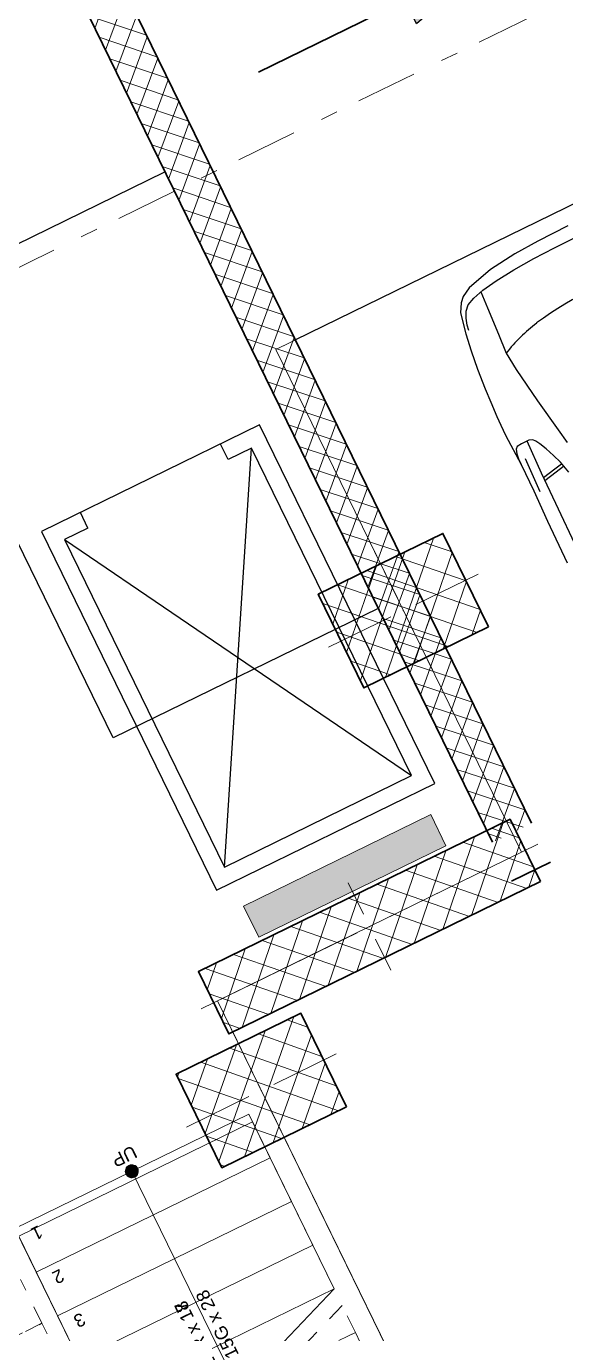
# Model space of a CAD drawing. Header units: metres. Extents: x 7511783 to 7512372, y 4692307 to 4692611.
# Drawn here: x 7511925.69 to 7511928.8, y 4692564.45 to 4692571.98 of the extents above; entities that cross this region are included whole.
import ezdxf

# ---------------------------------------------------------------- set-up
doc = ezdxf.new("R2010")
doc.units = ezdxf.units.M
for name, pattern in [('Dense Dotted', [132.2916626930235, 0, -132.2916626930235]), ('Dot & Dashed', [670.2777624130249, 352.777767181396, -176.388883590699, 0, -141.11111164093]), ('Long Dashed', [793.7499761581425, 476.2499928474427, -317.4999833106998]), ('Small Dashed', [211.66666666662, 105.83333333331, -105.83333333331])]:
    doc.linetypes.add(name, pattern=pattern)
doc.layers.get('0').update_dxf_attribs({"lineweight": 0})
for name, color, linetype, lineweight in [('2D Drafting - General_Pen_No__2', 8, 'Continuous', 0), ('2D Drafting - General_Pen_No__42', 8, 'Continuous', 0), ('2D Drafting - General_Pen_No__82', 253, 'Continuous', 0), ('A - Muret', 7, 'Continuous', 0), ('A - Muret_Pen_No__101', 252, 'Continuous', 0), ('A - Muret_Pen_No__7', 7, 'Continuous', 0), ('A - Pllaka Themel_Pen_No__42', 8, 'Continuous', 0), ('A - Shtyllat', 7, 'Continuous', 0), ('A -Polyline', 7, 'Continuous', 0), ('A -Polyline_Pen_No__42', 8, 'Continuous', 0), ('A -Polyline_Pen_No__48', 14, 'Continuous', 0), ('A -Polyline_Pen_No__8', 14, 'Continuous', 0), ('A1 - Bodrumi -1', 7, 'Continuous', 0), ('garazhat-netw', 1, 'Continuous', 0), ('Interior - Furniture _Pen_No__42', 8, 'Continuous', 0), ('Marker - Section', 7, 'Continuous', 0), ('Marker - Section_Pen_No__85', 151, 'Continuous', 0), ('Structural - Bearing', 7, 'Continuous', 0), ('Structural - Bearing_Pen_No__20', 1, 'Continuous', 0), ('Structural - Bearing_Pen_No__21', 7, 'Continuous', 0), ('Structural - Stair & Railing', 7, 'Continuous', 0), ('Structural - Stair & Railing_Pen_No__11', 171, 'Continuous', 0), ('Structural - Stair & Railing_Pen_No__71', 161, 'Continuous', 0), ('Structural - Stair & Railing_Pen_No__91', 161, 'Continuous', 0)]:
    doc.layers.add(name, color=color, linetype=linetype, lineweight=lineweight)
doc.styles.add('GENERATED_STYLE_1', font='arial.ttf')
doc.styles.add('GENERATED_STYLE_2', font='arialbd.ttf')
pattern_1 = [(44.99999999999998, (0, 0), (-68.94290863686237, 68.94290863686243), []), (135.0000000000001, (0, 0), (68.94290863686219, 68.94290863686261), [])]
pattern_2 = [(44.99999999999998, (0, 0), (-91.92387818248316, 91.92387818248324), []), (135.0000000000001, (0, 0), (91.9238781824829, 91.92387818248349), [])]

# ---------------------------------------------------------------- blocks, each defined once
blk = doc.blocks.new('Slab_1', base_point=(-1850.000000000003, -20500.83600967443))
at = {"layer": 'A - Pllaka Themel_Pen_No__42', "color": 8, "linetype": 'Continuous', "lineweight": 25, "flags": 128}
blk.add_lwpolyline([(16950.00000000001, -11700.83965125988), (18650.00004897138, -11700.83965125988), (18650.00004897138, -14500.83965125989), (16950.00000000001, -14500.83965125989)], close=True, dxfattribs=at)
blk = doc.blocks.new('Stair_1')
at = {"layer": 'Structural - Stair & Railing_Pen_No__71', "linetype": 'Continuous', "lineweight": 20}
blk.add_hatch(color=161, dxfattribs=at).paths.add_polyline_path([(15912.49999999999, -15290.83965125988, 0.9999999999999998), (15987.49999999999, -15290.83965125988, 0.9999999999999998)])
at = {"layer": 'Structural - Stair & Railing_Pen_No__11', "color": 171, "linetype": 'Continuous', "lineweight": 18}
for p, q in [((16700.00000425875, -15290.8396565039), (15200, -15290.8396565039)), ((15200, -15290.8396565039), (15200, -15570.83963894018)), ((15949.99999999999, -15290.83965125988), (15949.99999999999, -15570.83965125988)), ((16700.00000425875, -15570.83963894018), (16700.00000425875, -15290.8396565039)), ((15200, -15570.83963894018), (16700.00000425875, -15570.83963894018)), ((16700.00000425875, -15570.83963894018), (15200, -15570.83963894018)), ((15200, -15570.83963894018), (15200, -15850.83964641104)), ((15949.99999999999, -15570.83965125988), (15949.99999999999, -16690.83965125988)), ((16700.00000425875, -15850.83964641104), (16700.00000425875, -15570.83963894018)), ((15200, -15850.83964641104), (16700.00000425875, -15850.83964641104)), ((16700.00000425875, -15850.83964641104), (15200, -15850.83964641104)), ((15200, -15850.83964641104), (15200, -16130.83965388189)), ((16700.00000425875, -16130.83965388189), (16700.00000425875, -15850.83964641104)), ((15200, -16130.83965388189), (16700.00000425875, -16130.83965388189)), ((16700.00000425875, -16130.83965388189), (15200, -16130.83965388189)), ((16700.00000425875, -16410.83966135274), (16700.00000425875, -16130.83965388189)), ((16699.99999999999, -16410.83965125988), (15200, -16970.83965125988)), ((15200, -16410.83966135274), (16700.00000425875, -16410.83966135274)), ((16700.00000425875, -16410.83966135274), (15200, -16410.83966135274)), ((15949.99999999999, -16690.83965125988), (16699.99999999999, -16410.83965125988))]:
    blk.add_line(p, q, dxfattribs=at)
at = {"layer": 'Structural - Stair & Railing_Pen_No__11', "color": 171, "linetype": 'Small Dashed', "lineweight": 18}
blk.add_line((16699.99999999999, -16517.58129157788), (15200, -17077.58129157788), dxfattribs=at)
at = {"layer": 'Structural - Stair & Railing_Pen_No__11', "color": 171, "linetype": 'Continuous', "lineweight": 18}
for start, end in [(0, 180), (180, 0)]:
    blk.add_arc((15949.99999999999, -15290.83965125988), 37.49999999999964, start, end, dxfattribs=at)
at = {"layer": 'Structural - Stair & Railing_Pen_No__91', "color": 161, "linetype": 'Continuous', "lineweight": 13}
for p, q in [((16700.00000425875, -15340.83965247343), (15200, -15340.83965247343)), ((15200, -15340.83965779379), (15200, -16970.83965420385)), ((16699.99999687555, -16410.83963823559), (16699.99999687555, -15340.83965779379))]:
    blk.add_line(p, q, dxfattribs=at)
at = {"layer": 'Structural - Stair & Railing_Pen_No__91', "color": 161, "linetype": 'Small Dashed', "lineweight": 13}
for p, q in [((15099.99999646782, -15850.83964433977), (15099.99999646782, -15570.83965256105)), ((15099.99999646782, -15850.83964433977), (13599.99999999999, -15850.83964433977)), ((13599.99999999999, -15850.83964433977), (15099.99999646782, -15850.83964433977)), ((15099.99999646782, -16130.8396361185), (15099.99999646782, -15850.83964433977)), ((16699.99997895119, -16690.83967123461), (16699.99997895119, -16517.58127000377)), ((16235.91498854397, -16690.83967123461), (16699.99997895119, -16690.83967123461)), ((16699.99997895119, -16690.83967123461), (16235.91498854397, -16690.83967123461)), ((16699.99997895119, -16970.83966301333), (16699.99997895119, -16690.83967123461))]:
    blk.add_line(p, q, dxfattribs=at)
at = {"layer": 'Structural - Stair & Railing_Pen_No__71', "color": 161, "lineweight": 20, "char_height": 75, "style": 'GENERATED_STYLE_1'}
for s, insert, attachment_point, rotation in [('\\A1;UP', (16021.31449999999, -15194.50827625988), 4, 180), ('\\A1;1', (15331.91449999999, -15370.12541911702), 4, 180), ('\\A1;2', (15331.91449999999, -15650.12541911702), 4, 180), ('\\A1;3', (15331.91449999999, -15929.48256197416), 4, 180), ('\\A1;\\pt0,5325;16R x 17{\\H0.66x;\\S^  ;\\S^  ;\\S^  ;}', (15925.51989285714, -16270.83965125988), 8, 90.00000000000001), ('\\A1;\\pt0,5325;15G x 28{\\H0.66x;\\S^  ;\\S^  ;\\S^  ;}', (15967.14285714285, -16270.83965125988), 2, 90.00000000000001)]:
    blk.add_mtext(s, dxfattribs=dict(at, insert=insert, attachment_point=attachment_point, rotation=rotation))
blk = doc.blocks.new('Stair_2')
at = {"layer": 'Structural - Stair & Railing_Pen_No__71', "linetype": 'Continuous', "lineweight": 20}
blk.add_hatch(color=161, dxfattribs=at).paths.add_polyline_path([(15912.49999999999, -15290.83965125988, 0.9999999999999998), (15987.49999999999, -15290.83965125988, 0.9999999999999998)])
at = {"layer": 'Structural - Stair & Railing_Pen_No__11', "color": 171, "linetype": 'Continuous', "lineweight": 18}
for p, q in [((16700.00000425875, -15290.8396565039), (15200, -15290.8396565039)), ((15200, -15290.8396565039), (15200, -15570.83963894019)), ((15949.99999999999, -15290.83965125988), (15949.99999999999, -15570.83965125988)), ((16700.00000425875, -15570.83963894019), (16700.00000425875, -15290.8396565039)), ((15200, -15570.83963894019), (16700.00000425875, -15570.83963894019)), ((16700.00000425875, -15570.83963894019), (15200, -15570.83963894019)), ((15200, -15570.83963894019), (15200, -15850.83964641104)), ((15949.99999999999, -15570.83965125988), (15949.99999999999, -16690.83965125988)), ((16700.00000425875, -15850.83964641104), (16700.00000425875, -15570.83963894019)), ((15200, -15850.83964641104), (16700.00000425875, -15850.83964641104)), ((16700.00000425875, -15850.83964641104), (15200, -15850.83964641104)), ((15200, -15850.83964641104), (15200, -16130.83965388189)), ((16700.00000425875, -16130.83965388189), (16700.00000425875, -15850.83964641104)), ((15200, -16130.83965388189), (16700.00000425875, -16130.83965388189)), ((16700.00000425875, -16130.83965388189), (15200, -16130.83965388189)), ((16700.00000425875, -16410.83966135274), (16700.00000425875, -16130.83965388189)), ((16699.99999999999, -16410.83965125988), (15200, -16970.83965125988)), ((15200, -16410.83966135274), (16700.00000425875, -16410.83966135274)), ((16700.00000425875, -16410.83966135274), (15200, -16410.83966135274)), ((15949.99999999999, -16690.83965125988), (16699.99999999999, -16410.83965125988))]:
    blk.add_line(p, q, dxfattribs=at)
at = {"layer": 'Structural - Stair & Railing_Pen_No__11', "color": 171, "linetype": 'Small Dashed', "lineweight": 18}
blk.add_line((16699.99999999999, -16517.58129157788), (15200, -17077.58129157788), dxfattribs=at)
at = {"layer": 'Structural - Stair & Railing_Pen_No__11', "color": 171, "linetype": 'Continuous', "lineweight": 18}
for start, end in [(0, 180), (180, 0)]:
    blk.add_arc((15949.99999999999, -15290.83965125988), 37.49999999999964, start, end, dxfattribs=at)
at = {"layer": 'Structural - Stair & Railing_Pen_No__91', "color": 161, "linetype": 'Continuous', "lineweight": 13}
for p, q in [((15200, -15340.83965782667), (15200, -16970.83965530755)), ((16699.99997922418, -15340.839677508), (15200, -15340.839677508)), ((16699.99999786097, -16410.8396389714), (16699.99996865407, -15340.83965782667))]:
    blk.add_line(p, q, dxfattribs=at)
at = {"layer": 'Structural - Stair & Railing_Pen_No__91', "color": 161, "linetype": 'Small Dashed', "lineweight": 13}
for p, q in [((15099.99999646782, -15850.83964433977), (15099.99999646782, -15570.83965256105)), ((15099.99999646782, -15850.83964433977), (13599.99999999999, -15850.83964433977)), ((13599.99999999999, -15850.83964433977), (15099.99999646782, -15850.83964433977)), ((15099.99999646782, -16130.8396361185), (15099.99999646782, -15850.83964433977)), ((16699.99997895119, -16690.83967123461), (16699.99997895119, -16517.58127000377)), ((16235.91498854397, -16690.83967123461), (16699.99997895119, -16690.83967123461)), ((16699.99997895119, -16690.83967123461), (16235.91498854397, -16690.83967123461)), ((16699.99997895119, -16970.83966301333), (16699.99997895119, -16690.83967123461))]:
    blk.add_line(p, q, dxfattribs=at)
at = {"layer": 'Structural - Stair & Railing_Pen_No__71', "color": 161, "lineweight": 20, "char_height": 75, "style": 'GENERATED_STYLE_2'}
for s, insert, attachment_point, rotation in [('\\A1;{\\fArial|b0|i0|c0|p34;UP}', (16021.31449999999, -15194.50827625988), 4, 180), ('\\A1;{\\fArial|b0|i0|c0|p34;1}', (15331.91449999999, -15370.12541911702), 4, 180), ('\\A1;{\\fArial|b0|i0|c0|p34;2}', (15331.91449999999, -15650.12541911703), 4, 180), ('\\A1;{\\fArial|b0|i0|c0|p34;3}', (15331.91449999999, -15929.48256197417), 4, 180), ('\\A1;\\pt0,5325;{\\fArial|b0|i0|c0|p34;16R x 18\\H0.66x;\\S^  ;\\S^  ;\\S^  ;}', (15925.51989285714, -16270.83965125988), 8, 90.00000000000001), ('\\A1;\\pt0,5325;{\\fArial|b0|i0|c0|p34;15G x 28\\H0.66x;\\S^  ;\\S^  ;\\S^  ;}', (15967.14285714285, -16270.83965125988), 2, 90.00000000000001)]:
    blk.add_mtext(s, dxfattribs=dict(at, insert=insert, attachment_point=attachment_point, rotation=rotation))
blk = doc.blocks.new('Wall_33', base_point=(27149.99549916007, -24950.64074474684))
at = {"layer": 'A - Muret_Pen_No__101', "linetype": 'Continuous', "lineweight": 13}
h = blk.add_hatch(dxfattribs=at)
h.set_pattern_fill('CONCRETE_BLOCK', color=252, style=0, pattern_type=2)
h.set_pattern_definition(pattern_1)
h.paths.add_polyline_path([(26899.99581397649, -24700.63728633086), (27149.9957809956, -24700.64073833176), (27150.00108528967, -19050.40592252639), (26900.00103407541, -19050.40566994095), (26900.00103407541, -19050.45601863696), (27149.99898041107, -19050.45947063786), (27149.99552841018, -19300.45943765698), (26900.00078148998, -19300.45598565608)])
h = blk.add_hatch(dxfattribs=at)
h.set_pattern_fill('CONCRETE_BLOCK', color=252, style=0, pattern_type=2)
h.set_pattern_definition(pattern_1)
h.paths.add_polyline_path([(26899.99551334998, -24950.64048098553), (27149.99551976507, -24950.64074474685), (26899.99551334998, -24950.63731584977)])
at = {"layer": 'A - Muret_Pen_No__7', "color": 7, "linetype": 'Continuous', "lineweight": 35, "flags": 128}
for points in [[(27150.00104184993, -19050.40590479135), (26900.00104185004, -19050.40566994095)], [(27149.99573401045, -24700.64074828263), (27150.00104184993, -19050.40590479135)], [(26900.00080695233, -19300.45604481404), (26899.99573401366, -24700.63722151421)], [(26899.99549916018, -24950.64050989646), (27149.99549916007, -24950.64074474684)]]:
    blk.add_lwpolyline(points, dxfattribs=at)
blk = doc.blocks.new('Column_5', base_point=(-58909.50201474628, 193336.8082159659))
at = {"layer": 'Structural - Bearing', "linetype": 'Continuous', "lineweight": 0}
h = blk.add_hatch(dxfattribs=at)
h.set_pattern_fill('CONCRETE_BLOCK', color=18, style=0, pattern_type=2)
h.set_pattern_definition(pattern_2)
h.paths.add_polyline_path([(-58509.50201474628, 193036.8082159659), (-58509.50201474628, 193636.8082159659), (-59309.50201474628, 193636.8082159659), (-59309.50201474628, 193036.8082159659)])
at = {"layer": 'Structural - Bearing_Pen_No__20', "color": 1, "linetype": 'Continuous', "lineweight": 0}
for p, q in [((-58909.50201474628, 193416.808215966), (-58909.50201474628, 193716.8082159659)), ((-58989.50201474628, 193336.8082159659), (-59389.50201474628, 193336.8082159659)), ((-58829.50201474629, 193336.8082159659), (-58429.50201474629, 193336.8082159659)), ((-58909.50201474628, 193256.8082159659), (-58909.50201474628, 192956.8082159659))]:
    blk.add_line(p, q, dxfattribs=at)
blk.add_point((-58909.50201474628, 193336.8082159659), dxfattribs=at)
at = {"layer": 'Structural - Bearing_Pen_No__21', "color": 7, "linetype": 'Continuous', "lineweight": 35, "flags": 128}
blk.add_lwpolyline([(-58509.50201474628, 193036.8082159659), (-58509.50201474628, 193636.8082159659), (-59309.50201474628, 193636.8082159659), (-59309.50201474628, 193036.8082159659)], close=True, dxfattribs=at)
blk = doc.blocks.new('Column_6', base_point=(-52708.25413540502, 193336.8082159659))
at = {"layer": 'Structural - Bearing', "linetype": 'Continuous', "lineweight": 0}
h = blk.add_hatch(dxfattribs=at)
h.set_pattern_fill('CONCRETE_BLOCK', color=18, style=0, pattern_type=2)
h.set_pattern_definition(pattern_2)
h.paths.add_polyline_path([(-52308.25413540502, 193036.8082159659), (-52308.25413540502, 193636.8082159659), (-53108.25413540502, 193636.8082159659), (-53108.25413540502, 193036.8082159659)])
at = {"layer": 'Structural - Bearing_Pen_No__20', "color": 1, "linetype": 'Continuous', "lineweight": 0}
for p, q in [((-52708.25413540502, 193416.808215966), (-52708.25413540502, 193716.8082159659)), ((-52788.25413540502, 193336.8082159659), (-53188.25413540502, 193336.8082159659)), ((-52628.25413540502, 193336.8082159659), (-52228.25413540503, 193336.8082159659)), ((-52708.25413540502, 193256.8082159659), (-52708.25413540502, 192956.8082159659))]:
    blk.add_line(p, q, dxfattribs=at)
blk.add_point((-52708.25413540502, 193336.8082159659), dxfattribs=at)
at = {"layer": 'Structural - Bearing_Pen_No__21', "color": 7, "linetype": 'Continuous', "lineweight": 35, "flags": 128}
blk.add_lwpolyline([(-52308.25413540502, 193036.8082159659), (-52308.25413540502, 193636.8082159659), (-53108.25413540502, 193636.8082159659), (-53108.25413540502, 193036.8082159659)], close=True, dxfattribs=at)
blk = doc.blocks.new('Column_7', base_point=(-53308.25413540503, 182406.9408084733))
at = {"layer": 'Structural - Bearing', "linetype": 'Continuous', "lineweight": 0}
h = blk.add_hatch(dxfattribs=at)
h.set_pattern_fill('CONCRETE_BLOCK', color=18, style=0, pattern_type=2)
h.set_pattern_definition(pattern_2)
h.paths.add_polyline_path([(-52308.25413540503, 182206.9408084733), (-52308.25413540503, 182606.9408084733), (-54308.25413540503, 182606.9408084733), (-54308.25413540503, 182206.9408084733)])
at = {"layer": 'Structural - Bearing_Pen_No__20', "color": 1, "linetype": 'Continuous', "lineweight": 0}
for p, q in [((-53308.25413540503, 182486.9408084733), (-53308.25413540503, 182686.9408084733)), ((-53388.25413540503, 182406.9408084733), (-54388.25413540503, 182406.9408084733)), ((-53228.25413540503, 182406.9408084733), (-52228.25413540504, 182406.9408084733)), ((-53308.25413540503, 182326.9408084733), (-53308.25413540503, 182126.9408084733))]:
    blk.add_line(p, q, dxfattribs=at)
blk.add_point((-53308.25413540503, 182406.9408084733), dxfattribs=at)
at = {"layer": 'Structural - Bearing_Pen_No__21', "color": 7, "linetype": 'Continuous', "lineweight": 35, "flags": 128}
blk.add_lwpolyline([(-52308.25413540503, 182206.9408084733), (-52308.25413540503, 182606.9408084733), (-54308.25413540503, 182606.9408084733), (-54308.25413540503, 182206.9408084733)], close=True, dxfattribs=at)
blk = doc.blocks.new('Car 05 22')
at = {"layer": 'Interior - Furniture _Pen_No__42', "color": 8, "linetype": 'Continuous', "lineweight": 25}
for p, q in [((-885.3767076889999, 0), (-882.944054645, -194.680643518)), ((-806.8131426489999, -124.936494209), (-808.0470753050001, 1.477e-13)), ((-802.4328468090001, -258.715288008), (-806.8131426489999, -124.936494209)), ((-882.944054645, -194.680643518), (-874.6778528530002, -344.9579771100001)), ((-794.5333543099999, -390.6265818930001), (-802.4328468090001, -258.715288008)), ((-874.6778528530002, -344.9579771100001), (-855.0523550635, -511.0116477078998)), ((-782.7621654889999, -510.027376359), (-794.5333543099999, -390.6265818930001)), ((-855.0523550635, -511.0116477078998), (-815.0478655078, -667.7598955197002)), ((-768.2719792499998, -602.2788720830002), (-782.764796709, -510.0106247469999)), ((-768.2719792499998, -602.2788720830002), (-750.577082573, -669.7773949330001)), ((-274.220886173, -631.318400078), (-56.404854203, -600.536895199)), ((-56.404854203, -600.536895199), (145.941775497, -566.5900898169999)), ((145.941775497, -566.5900898169999), (233.261172115, -552.312592089)), ((-815.0478655078, -667.7598955197002), (-784.8200333720001, -721.8124613509999)), ((-764.3441764490001, -617.261773195), (-665.728145997, -623.9546285630003)), ((-729.425104913, -716.3992494200002), (-750.577082573, -669.7773949330001)), ((-665.728145997, -623.9546285630003), (-500.877431885, -634.180288886)), ((-500.877431885, -634.180288886), (-383.0238853850001, -641.9613403830001)), ((-383.0238853850001, -641.9613403830001), (-274.220886173, -631.318400078)), ((212.566754139, -676.5412700230002), (171.252864179, -696.6287725440001)), ((266.3151410770001, -654.566867265), (212.566754139, -676.5412700230002)), ((319.4903281550001, -636.426864989), (266.3151410770001, -654.566867265)), ((392.7088835140001, -617.8124267930001), (319.4903281550001, -636.426864989)), ((339.1227247570001, -683.1192857359999), (329.5580559370001, -633.8673348859999)), ((357.2289958010001, -683.375391506), (346.76505809, -629.492778784)), ((-784.8200333720001, -721.8124613509999), (-757.6903274910002, -747.022066986)), ((-757.6903274910002, -747.022066986), (-706.3378894982, -775.7872218095)), ((-701.0941271610001, -743.2591195180001), (-729.425104913, -716.3992494200002)), ((-664.8727541800001, -760.961322365), (-701.0941271610001, -743.2591195180001)), ((125.693926866, -743.8968737240001), (124.560977278, -791.3967861309999)), ((132.429139117, -722.8048827370001), (125.693926866, -743.8968737240001)), ((146.670770152, -710.6062742990001), (132.429139117, -722.8048827370001)), ((171.252864179, -696.6287725440001), (146.670770152, -710.6062742990001)), ((355.2943663540001, -762.315609428), (339.1227247570001, -683.1192857359999)), ((373.4006373970002, -762.5717151969999), (357.2289958010001, -683.375391506)), ((-706.3378894982, -775.7872218095), (-585.227090103, -801.027979058)), ((-626.571782751, -772.4860242179999), (-664.8727541800001, -760.961322365)), ((-594.8871138119998, -778.4895580349998), (-626.571782751, -772.4860242179999)), ((-585.227090103, -801.027979058), (-483.149337101, -817.256968783)), ((-483.149337101, -817.256968783), (-372.3345973750002, -830.229933465)), ((124.560977278, -791.3967861309999), (129.0398444, -820.4687779309999)), ((327.3887276080001, -761.920895626), (125.394377448, -756.455747737)), ((129.0398444, -820.4687779309999), (138.886242882, -832.3883788069998)), ((210.873013229, -809.2317387879999), (418.0703055720001, -816.1926024380003)), ((521.9507803269998, -764.6728959719999), (327.3887276080001, -761.920895626)), ((813.627009446, -769.327996556), (521.9507803269998, -764.6728959719999)), ((-372.3345973750002, -830.229933465), (-251.752794228, -841.043733947)), ((-251.752794228, -841.043733947), (-168.2198443133, -844.6061713611999)), ((-168.2198443133, -844.6061713611999), (-78.35772569479998, -850.6357850930001)), ((-78.35772569479998, -850.6357850930001), (-24.036324899, -852.2918850640001)), ((-24.036324899, -852.2918850640001), (40.3182760438, -852.3336850629998)), ((40.3182760438, -852.3336850629998), (230.8030912739, -845.5192631063)), ((138.886242882, -832.3883788069998), (165.168377873, -840.275885275)), ((165.168377873, -840.275885275), (194.733578306, -844.324685204)), ((194.733578306, -844.324685204), (230.803091274, -845.519263106)), ((230.8030912739, -845.5192631063), (400.0158099590001, -847.596806379)), ((400.0158099590001, -847.596806379), (590.7241636140001, -851.6786068920001)), ((590.7241636140001, -851.6786068920001), (856.5325990199999, -856.169707455))]:
    blk.add_line(p, q, dxfattribs=at)
for centre, radius, start, end in [((1856.361619248, -1.736472437241999), 2353.963924674, 170.8803955853, 189.9222862500999), ((492.8743121958, -217.6762888661), 973.2499460395999, 191.230533967, 205.8455458595)]:
    blk.add_arc(centre, radius, start, end, dxfattribs=at)
blk = doc.blocks.new('Polyline_28', base_point=(19387.10587032436, -9921.926484050668))
at = {"layer": 'A -Polyline_Pen_No__48', "linetype": 'Continuous', "lineweight": 25}
blk.add_hatch(color=14, dxfattribs=at).paths.add_polyline_path([(20887.10587032436, -9921.926484050638), (20327.29837032436, -9771.92648405065), (20327.29837032436, -10071.92648405065)])
at = {"layer": 'A -Polyline_Pen_No__48', "color": 14, "linetype": 'Continuous', "lineweight": 25}
for p, q in [((20887.10587032436, -9921.926484050638), (20327.29837032436, -9771.92648405065)), ((20327.29837032436, -10071.92648405065), (20327.29837032436, -9771.92648405065)), ((20887.10587032436, -9921.926484050638), (20327.29837032436, -10071.92648405065))]:
    blk.add_line(p, q, dxfattribs=at)
at = {"layer": 'A -Polyline_Pen_No__8', "color": 14, "linetype": 'Continuous', "lineweight": 35, "flags": 128}
blk.add_lwpolyline([(19387.10587032436, -9921.926484050668), (20327.29837032436, -9921.926484050651)], dxfattribs=at)
blk = doc.blocks.new('Cutting Plane_1', base_point=(-2729.038131649883, -10324.94421901171))
at = {"layer": 'Marker - Section_Pen_No__85', "color": 151, "linetype": 'Dot & Dashed', "lineweight": 20}
blk.add_line((-2504.038131649883, -10324.94421901171), (75513.27257534125, -10324.94421901171), dxfattribs=at)

msp = doc.modelspace()

# ---------------------------------------------------------------- hatches: boundary and pattern name
at = {"layer": '2D Drafting - General_Pen_No__82', "linetype": 'Continuous', "lineweight": 0}
msp.add_hatch(color=250, dxfattribs=at).paths.add_polyline_path([(7511926.943709902, 4692566.91328449), (7511928.021845997, 4692567.440183497), (7511928.109662497, 4692567.260494147), (7511927.031526403, 4692566.733595142)])

# ---------------------------------------------------------------- linework, layer by layer
for points in [[(7511910.485606876, 4692561.986486294), (7511908.202008868, 4692566.659164378), (7511932.594837985, 4692578.580254386), (7511934.878435688, 4692573.907576929), (7511927.129332556, 4692570.120490344), (7511928.545373635, 4692567.222999591), (7511926.793402437, 4692566.366788684), (7511928.714386781, 4692562.436087482), (7511925.704590185, 4692560.96516109), (7511923.388431587, 4692565.704464363), (7511921.816149782, 4692564.936069979), (7511920.795283265, 4692567.024958034), (7511910.485606876, 4692561.986486294)], [(7511930.700658323, 4692571.86584328), (7511927.129332556, 4692570.120490344), (7511928.545373635, 4692567.222999591), (7511926.793402437, 4692566.366788684), (7511928.714386781, 4692562.436087482), (7511934.037683746, 4692565.037651323), (7511930.700658323, 4692571.86584328)]]:
    msp.add_lwpolyline(points, close=True)
at = {"layer": '2D Drafting - General_Pen_No__2', "color": 8, "linetype": 'Continuous', "lineweight": 15, "flags": 128}
msp.add_lwpolyline([(7511926.943709902, 4692566.91328449), (7511928.021845997, 4692567.440183497), (7511928.109662497, 4692567.260494147), (7511927.031526403, 4692566.733595142)], close=True, dxfattribs=at)
at = {"layer": '2D Drafting - General_Pen_No__42', "color": 8, "linetype": 'Continuous', "lineweight": 25}
msp.add_lwpolyline([(7511926.788002852, 4692567.004143252), (7511928.045828295, 4692567.618858759), (7511927.035938533, 4692569.685286271), (7511925.778113091, 4692569.070570765)], close=True, dxfattribs=at)
for points in [[(7511926.046633027, 4692569.090496717), (7511925.911866015, 4692569.024634342), (7511926.833939276, 4692567.137896177), (7511927.912075369, 4692567.664795182), (7511926.990002109, 4692569.551533348), (7511926.855235096, 4692569.485670971)], [(7511926.855235096, 4692569.485670971), (7511926.811326847, 4692569.575515646)], [(7511926.833939276, 4692567.137896177), (7511926.990002109, 4692569.551533348)], [(7511926.046633027, 4692569.090496717), (7511926.002724776, 4692569.180341392)], [(7511925.911866015, 4692569.024634342), (7511927.912075369, 4692567.664795182)]]:
    msp.add_lwpolyline(points, dxfattribs=at)
at = {"layer": 'A -Polyline_Pen_No__42', "color": 8, "linetype": 'Long Dashed', "lineweight": 25}
msp.add_lwpolyline([(7511927.241638399, 4692570.175375657), (7511934.51905699, 4692573.731943927)], dxfattribs=at)
at = {"layer": 'garazhat-netw', "color": 1, "linetype": 'Continuous', "lineweight": 0}
for p, q in [((7511927.129332556, 4692570.120490344), (7511934.878435688, 4692573.907576929)), ((7511930.700658323, 4692571.86584328), (7511927.129332556, 4692570.120490344)), ((7511927.129332556, 4692570.120490344), (7511928.545373633, 4692567.222999591)), ((7511927.129332556, 4692570.120490344), (7511928.545373633, 4692567.222999591)), ((7511928.545373633, 4692567.222999591), (7511926.793402437, 4692566.366788684)), ((7511928.545373633, 4692567.222999591), (7511926.793402437, 4692566.366788684)), ((7511926.793402437, 4692566.366788684), (7511928.71438678, 4692562.436087482)), ((7511926.793402437, 4692566.366788684), (7511928.71438678, 4692562.436087482))]:
    msp.add_line(p, q, dxfattribs=at)

# ---------------------------------------------------------------- block references
at = {"layer": 'A - Muret', "color": 7, "lineweight": 35, "xscale": 0.001, "yscale": 0.001, "zscale": 0.001, "rotation": 26.04535599708318}
msp.add_blockref('Wall_33', (7511928.71256479, 4692567.165579061), dxfattribs=at)
at = {"layer": 'A - Shtyllat', "color": 7, "lineweight": 35, "xscale": 0.001, "yscale": 0.001, "zscale": 0.001, "rotation": 26.04535599708318}
for name, p in [('Column_6', (7511927.864795751, 4692568.615592046)), ('Column_7', (7511927.669388057, 4692566.794894148)), ('Column_5', (7511927.045874878, 4692565.850181805))]:
    msp.add_blockref(name, p, dxfattribs=at)
at = {"layer": 'A -Polyline', "color": 14, "linetype": 'Continuous', "lineweight": 35, "xscale": 0.001, "yscale": 0.001, "zscale": 0.001, "rotation": 26.04535599708318}
msp.add_blockref('Polyline_28', (7511927.029912141, 4692571.717980023), dxfattribs=at)
at = {"layer": 'A1 - Bodrumi -1', "color": 8, "linetype": 'Continuous', "lineweight": 25, "xscale": 0.001, "yscale": 0.001, "zscale": 0.001, "rotation": 26.04535599708318}
msp.add_blockref('Slab_1', (7511911.935893833, 4692554.236221664), dxfattribs=at)
at = {"layer": 'Interior - Furniture _Pen_No__42', "color": 8, "linetype": 'Continuous', "lineweight": 25, "xscale": 0.001, "yscale": 0.001, "rotation": 296.0453559970832}
msp.add_blockref('Car 05 22', (7511929.201659494, 4692570.036507399), dxfattribs=at)
at = {"layer": 'Marker - Section', "color": 151, "lineweight": 20, "xscale": 0.001, "yscale": 0.001, "zscale": 0.001, "rotation": 26.04535599708318}
msp.add_blockref('Cutting Plane_1', (7511907.336692583, 4692561.64507814), dxfattribs=at)
at = {"layer": 'Structural - Stair & Railing', "color": 8, "linetype": 'Dense Dotted', "lineweight": 15, "xscale": 0.001, "yscale": 0.001, "zscale": 0.001, "rotation": 26.04535599708318}
for name in ['Stair_1', 'Stair_2']:
    msp.add_blockref(name, (7511905.255085639, 4692572.119763566), dxfattribs=at)

doc.saveas('drawing.dxf')
